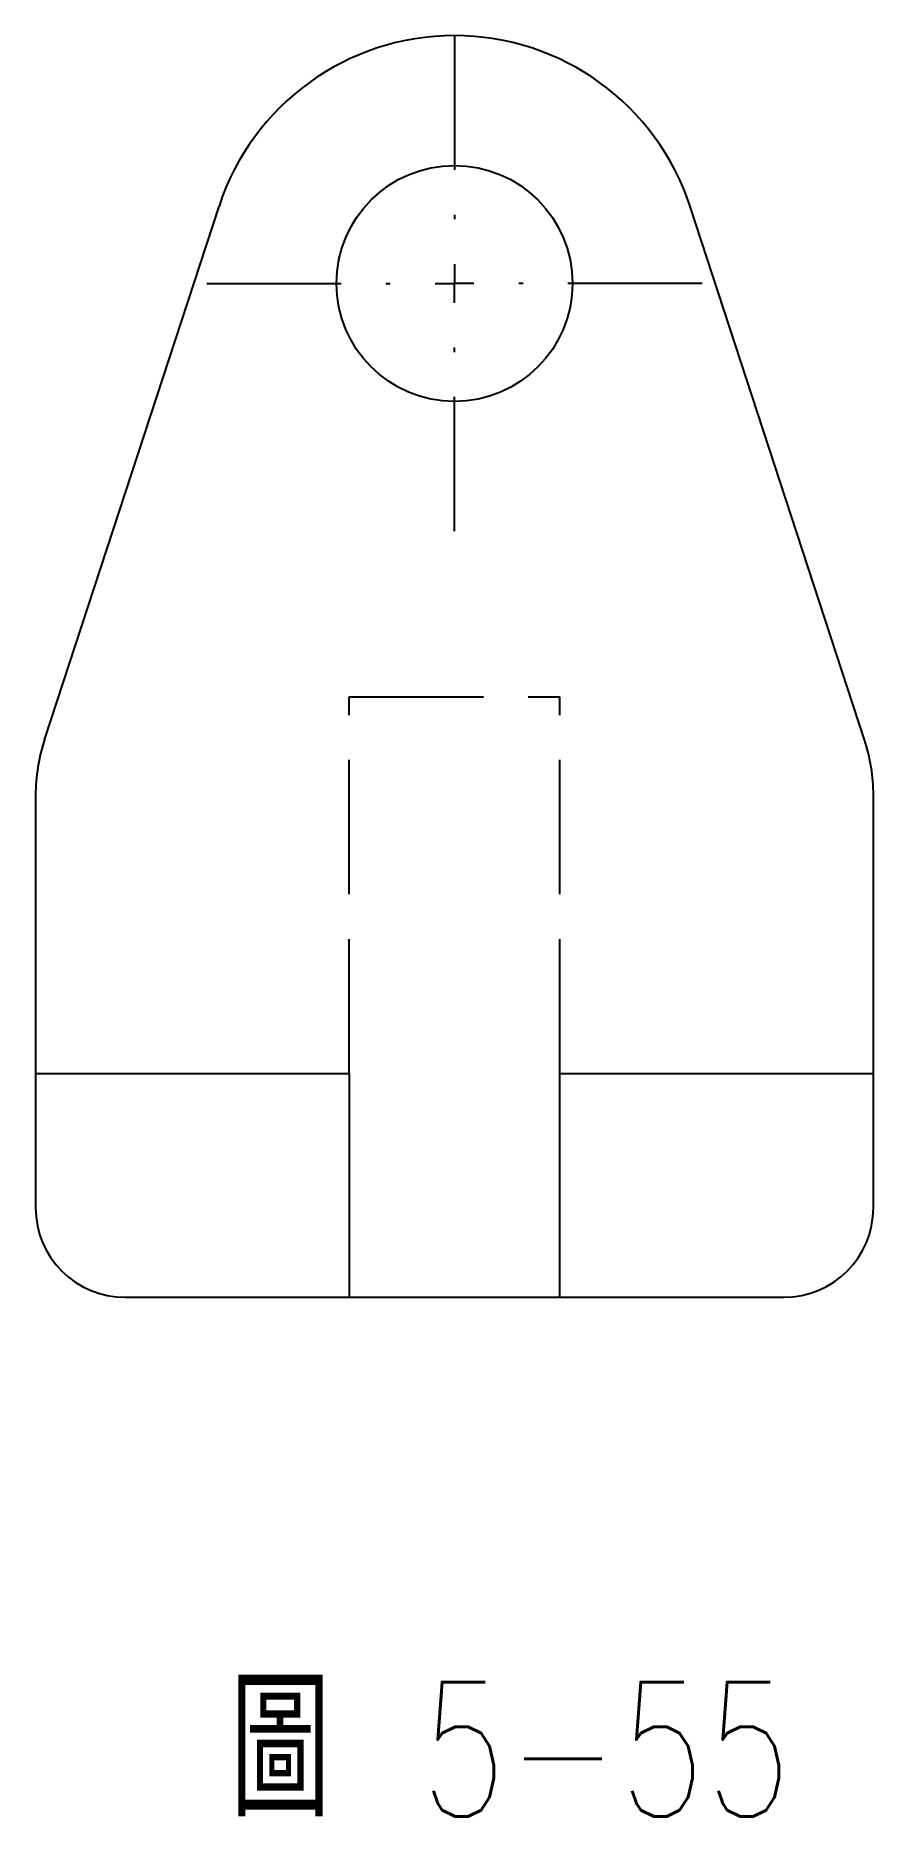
# Model space of a CAD drawing. Extents: x 205.8 to 224.5, y -45.7 to -5.9.
import ezdxf

# ---------------------------------------------------------------- set-up
doc = ezdxf.new("R2010")
doc.units = 0
doc.linetypes.add('CEN3', pattern=[5, 3, -1, 0, -1])
doc.linetypes.add('虛線', pattern=[4, 3, -1])
for name, color, linetype in [('CENT3', 1, 'CEN3'), ('虛線', 6, '虛線'), ('輪廓線', 7, 'CONTINUOUS')]:
    doc.layers.add(name, color=color, linetype=linetype)
doc.styles.add('CNS', font='txt.shx', dxfattribs={"width": 0.75, "height": 3, "bigfont": 'chineset.shx'})

msp = doc.modelspace()

# ---------------------------------------------------------------- linework, layer by layer
at = {"layer": 'CENT3'}
for p in [(215.16, -5.93), (209.626, -11.463), (215.16, -16.997), (220.693, -11.463)]:
    msp.add_line(p, (215.16, -11.463), dxfattribs=at)
at = {"layer": '虛線'}
for p, q in [((212.806, -29.103), (212.806, -20.697)), ((212.806, -20.697), (217.514, -20.697)), ((217.514, -29.103), (217.514, -20.697))]:
    msp.add_line(p, q, dxfattribs=at)
at = {"layer": '輪廓線'}
for p, q in [((206.004, -21.654), (209.901, -9.743)), ((224.316, -21.654), (220.419, -9.743)), ((205.806, -22.898), (205.806, -32.103)), ((224.514, -32.103), (224.514, -22.898)), ((205.806, -29.103), (212.806, -29.103)), ((212.806, -29.103), (212.806, -34.103)), ((217.514, -34.103), (217.514, -29.103)), ((217.514, -29.103), (224.514, -29.103)), ((207.806, -34.103), (222.514, -34.103))]:
    msp.add_line(p, q, dxfattribs=at)
msp.add_circle((215.16, -11.463), 2.635, dxfattribs=at)
for centre, radius, start, end in [((215.16, -11.463), 5.533, 18.1149, 161.8851), ((209.806, -22.898), 4, 161.8851, 180), ((209.806, -22.898), 4, 161.8851, 180), ((209.806, -22.898), 4, 161.8851, 180), ((220.514, -22.898), 4, 0, 18.1149), ((220.514, -22.898), 4, 0, 18.1149), ((220.514, -22.898), 4, 0, 18.1149), ((220.514, -22.898), 4, 0, 18.1149), ((207.806, -32.103), 2, 180, 270), ((222.514, -32.103), 2, 270, 0)]:
    msp.add_arc(centre, radius, start, end, dxfattribs=at)

# ---------------------------------------------------------------- texts
at = {"layer": '輪廓線', "style": 'CNS', "width": 0.75}
msp.add_text('圖 5-55', height=3, dxfattribs=at).set_placement((210.146, -45.694))

doc.saveas('drawing.dxf')
